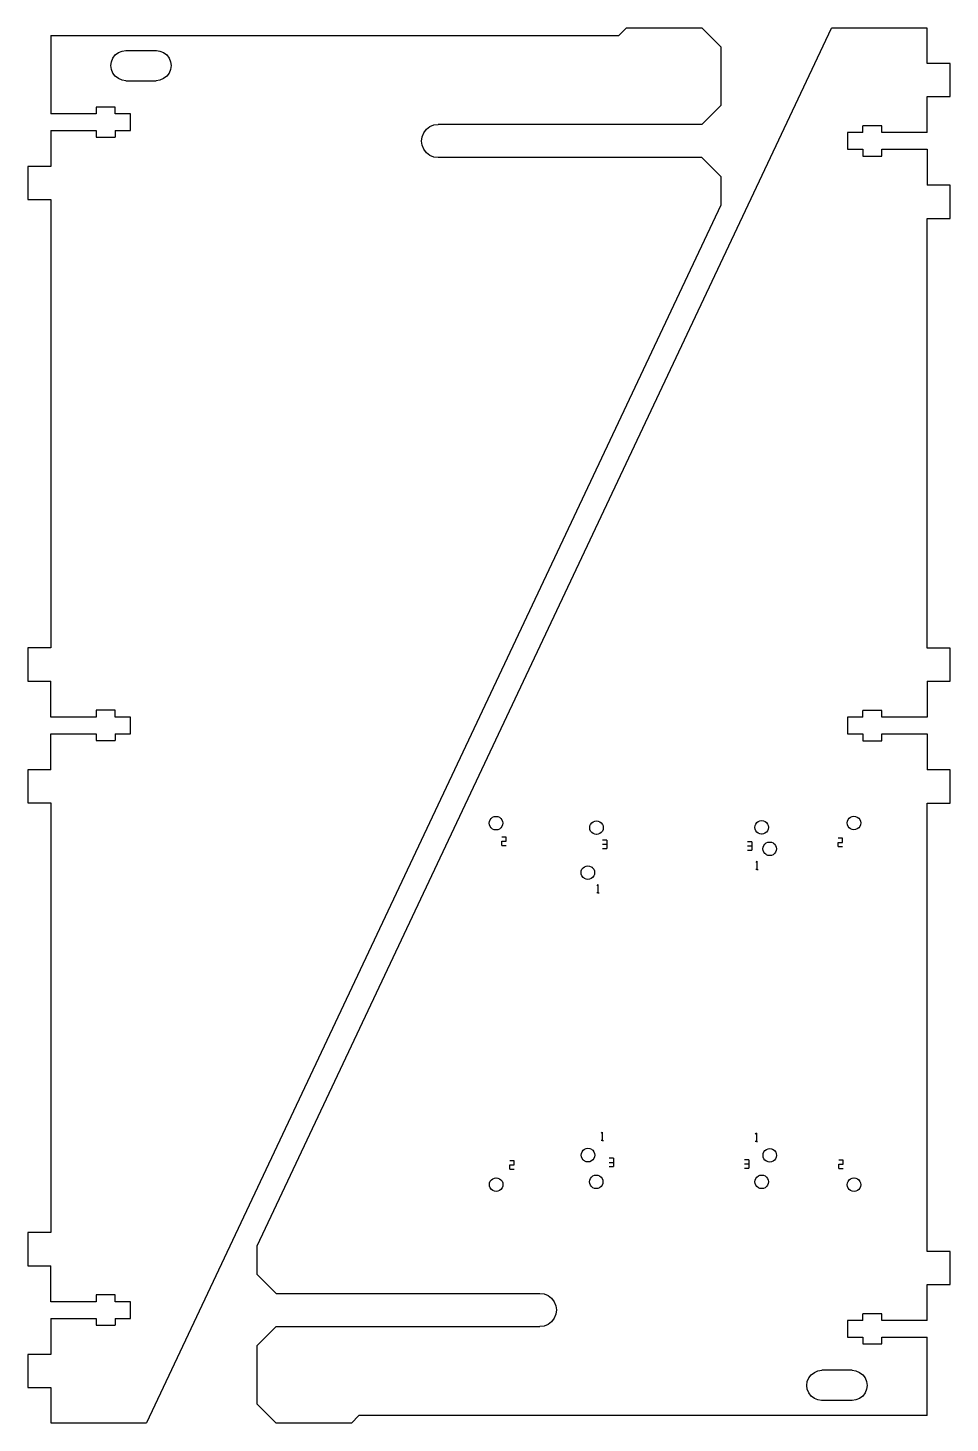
# Model space of a CAD drawing. Header units: inches. Extents: x -310 to 310, y -185 to 185.
# Drawn here: x 65.7 to 310.5, y -185 to 185 of the extents above; entities that cross this region are included whole.
import ezdxf

# ---------------------------------------------------------------- set-up
doc = ezdxf.new("R2010")
doc.units = ezdxf.units.IN
doc.header["$MEASUREMENT"] = 0

msp = doc.modelspace()

# ---------------------------------------------------------------- linework, layer by layer
for p, q in [((71.78, 183.03), (71.78, 162.24)), ((71.78, 183.03), (222.58, 183.03)), ((126.57, -138.03), (278.97, 184.97)), ((222.58, 183.03), (224.58, 185.03)), ((224.58, 185.03), (244.58, 185.03)), ((244.58, 185.03), (249.58, 180.03)), ((304.37, 184.97), (278.97, 184.97)), ((304.37, 175.61), (304.37, 184.97)), ((88.26, 177.03), (88.89, 177.86)), ((88.89, 177.86), (89.72, 178.5)), ((89.72, 178.5), (90.69, 178.9)), ((90.69, 178.9), (91.72, 179.03)), ((91.72, 179.03), (99.78, 179.03)), ((99.78, 179.03), (100.75, 178.9)), ((100.75, 178.9), (101.72, 178.5)), ((101.72, 178.5), (102.55, 177.86)), ((102.55, 177.86), (103.18, 177.03)), ((249.58, 180.03), (249.58, 164.43)), ((87.72, 175.03), (87.86, 176.07)), ((87.86, 174), (87.72, 175.03)), ((87.86, 176.07), (88.26, 177.03)), ((88.26, 173.03), (87.86, 174)), ((103.18, 177.03), (103.58, 176.07)), ((103.58, 174), (103.18, 173.03)), ((103.58, 176.07), (103.72, 175.03)), ((103.72, 175.03), (103.58, 174)), ((310.47, 175.61), (304.37, 175.61)), ((310.47, 166.81), (310.47, 175.61)), ((88.89, 172.2), (88.26, 173.03)), ((89.72, 171.57), (88.89, 172.2)), ((90.69, 171.17), (89.72, 171.57)), ((91.72, 171.03), (90.69, 171.17)), ((91.72, 171.03), (99.72, 171.03)), ((100.75, 171.17), (99.72, 171.03)), ((101.72, 171.57), (100.75, 171.17)), ((102.55, 172.2), (101.72, 171.57)), ((103.18, 173.03), (102.55, 172.2)), ((304.37, 166.81), (310.47, 166.81)), ((304.37, 157.25), (304.37, 166.81)), ((83.78, 164.04), (83.78, 162.24)), ((88.88, 164.04), (83.78, 164.04)), ((88.88, 162.24), (88.88, 164.04)), ((244.58, 159.43), (249.58, 164.43)), ((83.78, 162.24), (71.78, 162.24)), ((92.88, 162.24), (88.88, 162.24)), ((92.88, 157.84), (92.88, 162.24)), ((172.38, 158.84), (173.45, 159.28)), ((173.45, 159.28), (174.58, 159.43)), ((244.58, 159.43), (174.58, 159.43)), ((71.78, 157.84), (71.78, 148.28)), ((71.78, 157.84), (83.78, 157.84)), ((83.78, 157.84), (83.78, 156.04)), ((83.78, 156.04), (88.88, 156.04)), ((88.88, 157.84), (92.88, 157.84)), ((88.88, 157.84), (88.88, 156.04)), ((170.18, 155.03), (170.33, 156.17)), ((170.33, 156.17), (170.77, 157.23)), ((170.77, 157.23), (171.47, 158.14)), ((171.47, 158.14), (172.38, 158.84)), ((283.27, 157.25), (283.27, 152.85)), ((287.27, 157.25), (283.27, 157.25)), ((287.27, 157.25), (287.27, 159.05)), ((292.37, 159.05), (287.27, 159.05)), ((292.37, 157.25), (292.37, 159.05)), ((304.37, 157.25), (292.37, 157.25)), ((170.33, 153.89), (170.18, 155.03)), ((170.77, 152.83), (170.33, 153.89)), ((171.47, 151.92), (170.77, 152.83)), ((172.38, 151.22), (171.47, 151.92)), ((283.27, 152.85), (287.27, 152.85)), ((287.27, 152.85), (287.27, 151.05)), ((292.37, 152.85), (304.37, 152.85)), ((292.37, 151.05), (292.37, 152.85)), ((304.37, 152.85), (304.37, 143.31)), ((71.78, 148.28), (65.68, 148.28)), ((65.68, 148.28), (65.68, 139.48)), ((173.45, 150.78), (172.38, 151.22)), ((174.58, 150.63), (173.45, 150.78)), ((244.58, 150.63), (174.58, 150.63)), ((244.58, 150.63), (249.58, 145.63)), ((287.27, 151.05), (292.37, 151.05)), ((249.58, 145.63), (249.58, 138.03)), ((310.47, 143.31), (304.37, 143.31)), ((310.47, 134.51), (310.47, 143.31)), ((65.68, 139.48), (71.78, 139.48)), ((71.78, 139.48), (71.78, 20.58)), ((249.58, 138.03), (97.18, -184.97)), ((304.37, 20.52), (304.37, 134.51)), ((304.37, 134.51), (310.47, 134.51)), ((71.78, 20.58), (65.68, 20.58)), ((65.68, 20.58), (65.68, 11.78)), ((310.47, 20.52), (304.37, 20.52)), ((310.47, 11.72), (310.47, 20.52)), ((65.68, 11.78), (71.78, 11.78)), ((71.78, 2.23), (71.78, 11.78)), ((304.37, 11.72), (304.37, 2.17)), ((304.37, 11.72), (310.47, 11.72)), ((88.88, 4.03), (83.78, 4.03)), ((83.78, 4.03), (83.78, 2.23)), ((88.88, 2.23), (88.88, 4.03)), ((287.27, 2.17), (287.27, 3.97)), ((292.37, 3.97), (287.27, 3.97)), ((292.37, 2.17), (292.37, 3.97)), ((83.78, 2.23), (71.78, 2.23)), ((92.88, 2.23), (88.88, 2.23)), ((92.88, -2.17), (92.88, 2.23)), ((283.27, 2.17), (283.27, -2.23)), ((287.27, 2.17), (283.27, 2.17)), ((304.37, 2.17), (292.37, 2.17)), ((71.78, -2.17), (83.78, -2.17)), ((71.78, -11.72), (71.78, -2.17)), ((83.78, -2.17), (83.78, -3.97)), ((88.88, -2.17), (92.88, -2.17)), ((88.88, -2.17), (88.88, -3.97)), ((283.27, -2.23), (287.27, -2.23)), ((287.27, -2.23), (287.27, -4.03)), ((292.37, -4.03), (292.37, -2.23)), ((292.37, -2.23), (304.37, -2.23)), ((304.37, -2.23), (304.37, -11.78)), ((83.78, -3.97), (88.88, -3.97)), ((287.27, -4.03), (292.37, -4.03)), ((71.78, -11.72), (65.68, -11.72)), ((65.68, -11.72), (65.68, -20.52)), ((310.47, -11.78), (304.37, -11.78)), ((310.47, -20.58), (310.47, -11.78)), ((65.68, -20.52), (71.78, -20.52)), ((71.78, -20.52), (71.78, -134.51)), ((304.37, -139.48), (304.37, -20.58)), ((304.37, -20.58), (310.47, -20.58)), ((188.15, -25.9), (188.21, -25.43)), ((188.21, -26.36), (188.15, -25.9)), ((188.21, -25.43), (188.39, -25)), ((188.39, -25), (188.67, -24.63)), ((188.67, -24.63), (189.05, -24.34)), ((189.05, -24.34), (189.48, -24.16)), ((189.48, -24.16), (189.95, -24.1)), ((189.95, -24.1), (190.41, -24.16)), ((190.41, -24.16), (190.85, -24.34)), ((190.85, -24.34), (191.22, -24.63)), ((191.22, -24.63), (191.5, -25)), ((191.5, -25), (191.68, -25.43)), ((191.68, -25.43), (191.74, -25.84)), ((191.75, -25.9), (191.68, -26.36)), ((191.74, -25.84), (191.75, -25.9)), ((215.04, -26.22), (215.33, -25.85)), ((215.33, -25.85), (215.7, -25.56)), ((215.7, -25.56), (216.14, -25.38)), ((216.14, -25.38), (216.6, -25.32)), ((216.6, -25.32), (217.07, -25.38)), ((217.07, -25.38), (217.5, -25.56)), ((217.5, -25.56), (217.87, -25.85)), ((217.87, -25.85), (218.16, -26.22)), ((258.88, -26.13), (259.16, -25.75)), ((259.16, -25.75), (259.54, -25.47)), ((259.54, -25.47), (259.97, -25.29)), ((259.97, -25.29), (260.44, -25.23)), ((260.44, -25.23), (260.9, -25.29)), ((260.9, -25.29), (261.34, -25.47)), ((261.34, -25.47), (261.71, -25.75)), ((261.71, -25.75), (261.99, -26.13)), ((283.14, -25.85), (283.2, -25.39)), ((283.2, -26.32), (283.14, -25.85)), ((283.2, -25.39), (283.38, -24.95)), ((283.38, -24.95), (283.67, -24.58)), ((283.67, -24.58), (284.04, -24.29)), ((284.04, -24.29), (284.47, -24.11)), ((284.47, -24.11), (284.94, -24.05)), ((284.94, -24.05), (285.4, -24.11)), ((285.4, -24.11), (285.84, -24.29)), ((285.84, -24.29), (286.21, -24.58)), ((286.21, -24.58), (286.5, -24.95)), ((286.5, -24.95), (286.68, -25.39)), ((286.68, -25.39), (286.74, -25.85)), ((286.74, -25.85), (286.68, -26.32)), ((188.39, -26.8), (188.21, -26.36)), ((188.67, -27.17), (188.39, -26.8)), ((189.04, -27.46), (188.67, -27.17)), ((189.48, -27.64), (189.04, -27.46)), ((189.89, -27.69), (189.48, -27.64)), ((189.94, -27.7), (189.89, -27.69)), ((190.41, -27.64), (189.94, -27.7)), ((190.84, -27.46), (190.41, -27.64)), ((191.22, -27.17), (190.84, -27.46)), ((191.5, -26.8), (191.22, -27.17)), ((191.68, -26.36), (191.5, -26.8)), ((214.8, -27.12), (214.86, -26.65)), ((214.86, -27.58), (214.8, -27.12)), ((214.86, -26.65), (215.04, -26.22)), ((215.04, -28.02), (214.86, -27.58)), ((215.33, -28.39), (215.04, -28.02)), ((215.7, -28.68), (215.33, -28.39)), ((216.13, -28.86), (215.7, -28.68)), ((216.55, -28.91), (216.13, -28.86)), ((216.6, -28.92), (216.55, -28.91)), ((217.07, -28.86), (216.6, -28.92)), ((217.5, -28.68), (217.07, -28.86)), ((217.87, -28.39), (217.5, -28.68)), ((218.16, -28.02), (217.87, -28.39)), ((218.16, -26.22), (218.34, -26.65)), ((218.34, -27.58), (218.16, -28.02)), ((218.34, -26.65), (218.39, -27.06)), ((218.4, -27.12), (218.34, -27.58)), ((218.39, -27.06), (218.4, -27.12)), ((258.64, -27.03), (258.7, -26.56)), ((258.64, -27.08), (258.64, -27.03)), ((258.7, -27.49), (258.64, -27.08)), ((258.7, -26.56), (258.88, -26.13)), ((258.88, -27.93), (258.7, -27.49)), ((259.16, -28.3), (258.88, -27.93)), ((259.53, -28.58), (259.16, -28.3)), ((259.97, -28.76), (259.53, -28.58)), ((260.38, -28.82), (259.97, -28.76)), ((260.43, -28.83), (260.38, -28.82)), ((260.54, -28.81), (260.43, -28.83)), ((260.9, -28.76), (260.54, -28.81)), ((261.33, -28.58), (260.9, -28.76)), ((261.71, -28.3), (261.33, -28.58)), ((261.99, -27.93), (261.71, -28.3)), ((261.99, -26.13), (262.17, -26.56)), ((262.17, -27.49), (261.99, -27.93)), ((262.17, -26.56), (262.23, -26.97)), ((262.24, -27.03), (262.17, -27.49)), ((262.23, -26.97), (262.24, -27.03)), ((283.38, -26.75), (283.2, -26.32)), ((283.67, -27.13), (283.38, -26.75)), ((284.04, -27.41), (283.67, -27.13)), ((284.47, -27.59), (284.04, -27.41)), ((284.89, -27.65), (284.47, -27.59)), ((284.94, -27.65), (284.89, -27.65)), ((285.4, -27.59), (284.94, -27.65)), ((285.84, -27.41), (285.4, -27.59)), ((286.21, -27.13), (285.84, -27.41)), ((286.5, -26.75), (286.21, -27.13)), ((286.68, -26.32), (286.5, -26.75)), ((192.63, -29.61), (191.48, -29.61)), ((191.48, -31.81), (191.48, -30.71)), ((191.48, -30.71), (192.63, -30.71)), ((191.48, -31.81), (192.63, -31.81)), ((192.63, -30.71), (192.63, -29.61)), ((219.35, -30.39), (218.2, -30.39)), ((218.2, -31.49), (219.35, -31.49)), ((218.2, -32.59), (219.35, -32.59)), ((219.35, -30.39), (219.35, -31.49)), ((219.35, -31.49), (219.35, -32.59)), ((257.86, -30.84), (256.71, -30.84)), ((256.71, -31.94), (257.86, -31.94)), ((256.71, -33.04), (257.86, -33.04)), ((257.86, -30.84), (257.86, -31.94)), ((257.86, -31.94), (257.86, -33.04)), ((260.78, -32.71), (260.84, -32.24)), ((260.84, -33.17), (260.78, -32.71)), ((260.84, -32.24), (261.02, -31.81)), ((261.02, -33.61), (260.84, -33.17)), ((261.02, -31.81), (261.3, -31.44)), ((261.3, -31.44), (261.68, -31.15)), ((261.68, -31.15), (262.11, -30.97)), ((262.11, -30.97), (262.58, -30.91)), ((262.58, -30.91), (263.04, -30.97)), ((263.04, -30.97), (263.48, -31.15)), ((263.48, -31.15), (263.62, -31.26)), ((263.62, -31.26), (263.7, -31.29)), ((263.7, -31.29), (263.85, -31.44)), ((263.85, -31.44), (264.14, -31.81)), ((264.31, -33.17), (264.13, -33.61)), ((264.14, -31.81), (264.32, -32.24)), ((264.38, -32.71), (264.31, -33.17)), ((264.32, -32.24), (264.38, -32.71)), ((281.94, -29.9), (280.79, -29.9)), ((280.79, -32.1), (280.79, -31)), ((280.79, -31), (281.94, -31)), ((280.79, -32.1), (281.94, -32.1)), ((281.94, -31), (281.94, -29.9)), ((259.18, -36), (258.88, -36.31)), ((259.18, -36), (259.18, -38.2)), ((261.3, -33.98), (261.02, -33.61)), ((261.53, -34.13), (261.3, -33.98)), ((261.68, -34.27), (261.53, -34.13)), ((261.75, -34.3), (261.68, -34.27)), ((262.11, -34.45), (261.75, -34.3)), ((262.58, -34.51), (262.11, -34.45)), ((263.04, -34.45), (262.58, -34.51)), ((263.48, -34.27), (263.04, -34.45)), ((263.85, -33.98), (263.48, -34.27)), ((264.13, -33.61), (263.85, -33.98)), ((212.51, -39.01), (212.57, -38.54)), ((212.57, -39.47), (212.51, -39.01)), ((212.57, -38.54), (212.75, -38.11)), ((212.75, -39.91), (212.57, -39.47)), ((212.75, -38.11), (213.04, -37.74)), ((213.04, -40.28), (212.75, -39.91)), ((213.04, -37.74), (213.41, -37.45)), ((213.3, -40.47), (213.04, -40.28)), ((213.41, -40.57), (213.3, -40.47)), ((213.41, -37.45), (213.85, -37.27)), ((213.46, -40.59), (213.41, -40.57)), ((213.85, -40.75), (213.46, -40.59)), ((213.85, -37.27), (214.31, -37.21)), ((214.31, -37.21), (214.78, -37.27)), ((214.78, -37.27), (215.21, -37.45)), ((215.21, -40.57), (214.78, -40.75)), ((215.21, -37.45), (215.43, -37.62)), ((215.59, -40.28), (215.21, -40.57)), ((215.43, -37.62), (215.48, -37.63)), ((215.48, -37.63), (215.59, -37.74)), ((215.59, -37.74), (215.87, -38.11)), ((215.87, -39.91), (215.59, -40.28)), ((215.87, -38.11), (216.05, -38.54)), ((216.05, -39.48), (215.87, -39.91)), ((216.05, -38.54), (216.11, -39.01)), ((216.11, -39.01), (216.05, -39.48)), ((259.18, -38.2), (258.88, -38.2)), ((259.18, -38.2), (259.5, -38.2)), ((214.31, -40.81), (213.85, -40.75)), ((214.78, -40.75), (214.31, -40.81)), ((216.99, -42.2), (216.69, -42.51)), ((216.99, -44.4), (216.69, -44.4)), ((216.99, -42.2), (216.99, -44.4)), ((216.99, -44.4), (217.31, -44.4)), ((218.12, -107.86), (217.82, -108.17)), ((218.12, -110.06), (217.82, -110.06)), ((218.12, -107.86), (218.12, -110.06)), ((218.12, -110.06), (218.44, -110.06)), ((259.04, -108.12), (258.74, -108.43)), ((259.04, -110.32), (258.74, -110.32)), ((259.04, -108.12), (259.04, -110.32)), ((259.04, -110.32), (259.36, -110.32)), ((212.55, -113.95), (212.61, -113.49)), ((212.61, -114.42), (212.55, -113.95)), ((212.61, -113.49), (212.79, -113.05)), ((212.79, -114.85), (212.61, -114.42)), ((212.79, -113.05), (213.07, -112.68)), ((213.07, -112.68), (213.45, -112.39)), ((213.45, -112.39), (213.88, -112.21)), ((213.88, -112.21), (214.35, -112.15)), ((214.35, -112.15), (214.81, -112.21)), ((214.81, -112.21), (215.25, -112.39)), ((215.25, -112.39), (215.36, -112.48)), ((215.36, -112.48), (215.43, -112.51)), ((215.43, -112.51), (215.62, -112.68)), ((215.62, -112.68), (215.91, -113.05)), ((216.08, -114.42), (215.9, -114.85)), ((215.91, -113.05), (216.08, -113.49)), ((216.08, -113.49), (216.15, -113.95)), ((216.15, -113.95), (216.08, -114.42)), ((260.81, -114.02), (260.87, -113.56)), ((260.87, -114.49), (260.81, -114.02)), ((260.87, -113.56), (261.05, -113.12)), ((261.05, -114.92), (260.87, -114.49)), ((261.05, -113.12), (261.33, -112.75)), ((261.33, -112.75), (261.71, -112.47)), ((261.71, -112.47), (262.14, -112.29)), ((262.14, -112.29), (262.61, -112.22)), ((262.61, -112.22), (263.07, -112.29)), ((263.07, -112.29), (263.27, -112.37)), ((263.27, -112.37), (263.33, -112.38)), ((263.33, -112.38), (263.51, -112.47)), ((263.51, -112.47), (263.88, -112.75)), ((263.88, -112.75), (264.17, -113.13)), ((264.34, -114.49), (264.16, -114.93)), ((264.17, -113.13), (264.34, -113.56)), ((264.34, -113.56), (264.41, -114.03)), ((264.41, -114.03), (264.34, -114.49)), ((194.73, -115.44), (193.58, -115.44)), ((193.58, -116.54), (194.73, -116.54)), ((193.58, -117.64), (193.58, -116.54)), ((193.58, -117.64), (194.73, -117.64)), ((194.73, -116.54), (194.73, -115.44)), ((213.07, -115.23), (212.79, -114.85)), ((213.26, -115.34), (213.07, -115.23)), ((213.45, -115.51), (213.26, -115.34)), ((213.52, -115.54), (213.45, -115.51)), ((213.88, -115.69), (213.52, -115.54)), ((214.35, -115.75), (213.88, -115.69)), ((214.81, -115.69), (214.35, -115.75)), ((215.25, -115.51), (214.81, -115.69)), ((215.62, -115.23), (215.25, -115.51)), ((215.9, -114.85), (215.62, -115.23)), ((221.09, -114.8), (219.94, -114.8)), ((219.94, -115.9), (221.09, -115.9)), ((219.94, -117), (221.09, -117)), ((221.09, -114.8), (221.09, -115.9)), ((221.09, -115.9), (221.09, -117)), ((257.02, -115.17), (255.87, -115.17)), ((255.87, -116.27), (257.02, -116.27)), ((255.87, -117.37), (257.02, -117.37)), ((257.02, -115.17), (257.02, -116.27)), ((257.02, -116.27), (257.02, -117.37)), ((261.33, -115.3), (261.05, -114.92)), ((261.71, -115.58), (261.33, -115.3)), ((261.96, -115.67), (261.71, -115.58)), ((262.14, -115.76), (261.96, -115.67)), ((262.2, -115.77), (262.14, -115.76)), ((262.61, -115.82), (262.2, -115.77)), ((263.07, -115.76), (262.61, -115.82)), ((263.51, -115.58), (263.07, -115.76)), ((263.88, -115.3), (263.51, -115.58)), ((264.16, -114.93), (263.88, -115.3)), ((282.06, -115.27), (280.91, -115.27)), ((280.91, -116.37), (282.06, -116.37)), ((280.91, -117.47), (280.91, -116.37)), ((280.91, -117.47), (282.06, -117.47)), ((282.06, -116.37), (282.06, -115.27)), ((188.17, -121.77), (188.23, -121.3)), ((188.23, -122.23), (188.17, -121.77)), ((188.23, -121.3), (188.41, -120.87)), ((188.41, -120.87), (188.7, -120.49)), ((188.7, -120.49), (189.07, -120.21)), ((189.07, -120.21), (189.5, -120.03)), ((189.5, -120.03), (189.89, -119.98)), ((189.89, -119.98), (189.97, -119.97)), ((189.97, -119.97), (190.44, -120.03)), ((190.44, -120.03), (190.87, -120.21)), ((190.87, -120.21), (191.24, -120.49)), ((191.24, -120.49), (191.53, -120.87)), ((191.53, -120.87), (191.71, -121.3)), ((191.71, -121.3), (191.77, -121.77)), ((191.76, -121.84), (191.71, -122.23)), ((191.77, -121.77), (191.76, -121.84)), ((214.74, -121.04), (214.8, -120.58)), ((214.8, -121.51), (214.74, -121.04)), ((214.8, -120.58), (214.98, -120.14)), ((214.98, -121.94), (214.8, -121.51)), ((214.98, -120.14), (215.26, -119.77)), ((215.26, -122.32), (214.98, -121.94)), ((215.26, -119.77), (215.64, -119.48)), ((215.64, -119.48), (216.07, -119.3)), ((216.07, -119.3), (216.54, -119.24)), ((216.54, -119.24), (217, -119.3)), ((217, -119.3), (217.44, -119.48)), ((217.44, -119.48), (217.81, -119.77)), ((217.81, -119.77), (218.09, -120.14)), ((218.09, -121.94), (217.81, -122.32)), ((218.09, -120.14), (218.27, -120.58)), ((218.27, -121.51), (218.09, -121.94)), ((218.27, -120.58), (218.33, -120.99)), ((218.33, -121.08), (218.27, -121.51)), ((218.33, -120.99), (218.34, -121.04)), ((218.34, -121.04), (218.33, -121.08)), ((258.67, -121.04), (258.73, -120.58)), ((258.67, -121.08), (258.67, -121.04)), ((258.73, -121.51), (258.67, -121.08)), ((258.73, -120.58), (258.91, -120.14)), ((258.91, -121.94), (258.73, -121.51)), ((258.91, -120.14), (259.19, -119.77)), ((259.19, -122.32), (258.91, -121.94)), ((259.19, -119.77), (259.57, -119.48)), ((259.57, -119.48), (260, -119.3)), ((260, -119.3), (260.47, -119.24)), ((260.47, -119.24), (260.54, -119.25)), ((260.54, -119.25), (260.93, -119.3)), ((260.93, -119.3), (261.37, -119.48)), ((261.37, -119.48), (261.74, -119.77)), ((261.74, -119.77), (262.03, -120.14)), ((262.03, -121.94), (261.74, -122.32)), ((262.03, -120.14), (262.21, -120.58)), ((262.21, -121.51), (262.03, -121.94)), ((262.21, -120.58), (262.26, -120.99)), ((262.27, -121.04), (262.21, -121.51)), ((262.26, -120.99), (262.27, -121.04)), ((283.16, -121.81), (283.22, -121.34)), ((283.17, -121.84), (283.16, -121.81)), ((283.22, -122.28), (283.17, -121.84)), ((283.22, -121.34), (283.4, -120.91)), ((283.4, -120.91), (283.69, -120.54)), ((283.69, -120.54), (284.06, -120.25)), ((284.06, -120.25), (284.5, -120.07)), ((284.5, -120.07), (284.89, -120.02)), ((284.89, -120.02), (284.96, -120.01)), ((284.96, -120.01), (285.43, -120.07)), ((285.43, -120.07), (285.86, -120.25)), ((285.86, -120.25), (286.24, -120.54)), ((286.24, -120.54), (286.52, -120.91)), ((286.52, -120.91), (286.7, -121.34)), ((286.7, -121.34), (286.76, -121.81)), ((286.76, -121.81), (286.7, -122.28)), ((188.41, -122.67), (188.23, -122.23)), ((188.7, -123.04), (188.41, -122.67)), ((189.07, -123.32), (188.7, -123.04)), ((189.5, -123.5), (189.07, -123.32)), ((189.97, -123.57), (189.5, -123.5)), ((190.44, -123.5), (189.97, -123.57)), ((190.87, -123.33), (190.44, -123.5)), ((191.24, -123.04), (190.87, -123.33)), ((191.53, -122.67), (191.24, -123.04)), ((191.71, -122.23), (191.53, -122.67)), ((215.63, -122.6), (215.26, -122.32)), ((216.07, -122.78), (215.63, -122.6)), ((216.48, -122.84), (216.07, -122.78)), ((216.53, -122.84), (216.48, -122.84)), ((217, -122.78), (216.53, -122.84)), ((217.43, -122.6), (217, -122.78)), ((217.81, -122.32), (217.43, -122.6)), ((259.57, -122.6), (259.19, -122.32)), ((260, -122.78), (259.57, -122.6)), ((260.41, -122.84), (260, -122.78)), ((260.47, -122.84), (260.41, -122.84)), ((260.93, -122.78), (260.47, -122.84)), ((261.37, -122.6), (260.93, -122.78)), ((261.74, -122.32), (261.37, -122.6)), ((283.4, -122.71), (283.22, -122.28)), ((283.69, -123.08), (283.4, -122.71)), ((284.06, -123.37), (283.69, -123.08)), ((284.5, -123.55), (284.06, -123.37)), ((284.96, -123.61), (284.5, -123.55)), ((285.43, -123.55), (284.96, -123.61)), ((285.86, -123.37), (285.43, -123.55)), ((286.24, -123.08), (285.86, -123.37)), ((286.52, -122.71), (286.24, -123.08)), ((286.7, -122.28), (286.52, -122.71)), ((71.78, -134.51), (65.68, -134.51)), ((65.68, -134.51), (65.68, -143.31)), ((126.57, -145.63), (126.57, -138.03)), ((310.47, -139.48), (304.37, -139.48)), ((310.47, -148.28), (310.47, -139.48)), ((65.68, -143.31), (71.78, -143.31)), ((71.78, -152.85), (71.78, -143.31)), ((131.57, -150.63), (126.57, -145.63)), ((83.78, -151.05), (83.78, -152.85)), ((88.88, -151.05), (83.78, -151.05)), ((88.88, -152.85), (88.88, -151.05)), ((131.57, -150.63), (201.57, -150.63)), ((201.57, -150.63), (202.71, -150.78)), ((202.71, -150.78), (203.77, -151.22)), ((203.77, -151.22), (204.68, -151.92)), ((304.37, -148.28), (310.47, -148.28)), ((304.37, -157.84), (304.37, -148.28)), ((83.78, -152.85), (71.78, -152.85)), ((92.88, -152.85), (88.88, -152.85)), ((92.88, -157.25), (92.88, -152.85)), ((204.68, -151.92), (205.38, -152.83)), ((205.38, -152.83), (205.82, -153.89)), ((205.82, -153.89), (205.97, -155.03)), ((205.97, -155.03), (205.82, -156.17)), ((71.78, -157.25), (83.78, -157.25)), ((71.78, -157.25), (71.78, -166.81)), ((83.78, -157.25), (83.78, -159.05)), ((83.78, -159.05), (88.88, -159.05)), ((88.88, -157.25), (92.88, -157.25)), ((88.88, -157.25), (88.88, -159.05)), ((203.77, -158.84), (202.71, -159.28)), ((204.68, -158.14), (203.77, -158.84)), ((205.38, -157.23), (204.68, -158.14)), ((205.82, -156.17), (205.38, -157.23)), ((283.27, -157.84), (283.27, -162.24)), ((287.27, -157.84), (283.27, -157.84)), ((292.37, -156.04), (287.27, -156.04)), ((287.27, -157.84), (287.27, -156.04)), ((292.37, -157.84), (292.37, -156.04)), ((304.37, -157.84), (292.37, -157.84)), ((131.57, -159.43), (126.57, -164.43)), ((131.57, -159.43), (201.57, -159.43)), ((202.71, -159.28), (201.57, -159.43)), ((283.27, -162.24), (287.27, -162.24)), ((287.27, -162.24), (287.27, -164.04)), ((292.37, -162.24), (304.37, -162.24)), ((292.37, -164.04), (292.37, -162.24)), ((304.37, -183.03), (304.37, -162.24)), ((126.57, -180.03), (126.57, -164.43)), ((287.27, -164.04), (292.37, -164.04)), ((71.78, -166.81), (65.68, -166.81)), ((65.68, -166.81), (65.68, -175.61)), ((272.57, -174), (272.97, -173.03)), ((272.97, -173.03), (273.61, -172.2)), ((273.61, -172.2), (274.44, -171.57)), ((274.44, -171.57), (275.4, -171.17)), ((275.4, -171.17), (276.44, -171.03)), ((284.43, -171.03), (276.44, -171.03)), ((284.43, -171.03), (285.47, -171.17)), ((285.47, -171.17), (286.43, -171.57)), ((286.43, -171.57), (287.26, -172.2)), ((287.26, -172.2), (287.9, -173.03)), ((287.9, -173.03), (288.3, -174)), ((65.68, -175.61), (71.78, -175.61)), ((71.78, -175.61), (71.78, -184.97)), ((272.44, -175.03), (272.57, -174)), ((272.57, -176.07), (272.44, -175.03)), ((272.97, -177.03), (272.57, -176.07)), ((273.61, -177.86), (272.97, -177.03)), ((287.9, -177.03), (287.26, -177.86)), ((288.3, -176.07), (287.9, -177.03)), ((288.3, -174), (288.43, -175.03)), ((288.43, -175.03), (288.3, -176.07)), ((131.57, -185.03), (126.57, -180.03)), ((274.44, -178.5), (273.61, -177.86)), ((275.4, -178.9), (274.44, -178.5)), ((276.37, -179.03), (275.4, -178.9)), ((284.43, -179.03), (276.37, -179.03)), ((285.47, -178.9), (284.43, -179.03)), ((286.43, -178.5), (285.47, -178.9)), ((287.26, -177.86), (286.43, -178.5)), ((71.78, -184.97), (97.18, -184.97)), ((153.57, -183.03), (151.57, -185.03)), ((304.37, -183.03), (153.57, -183.03)), ((151.57, -185.03), (131.57, -185.03))]:
    msp.add_line(p, q)

doc.saveas('drawing.dxf')
